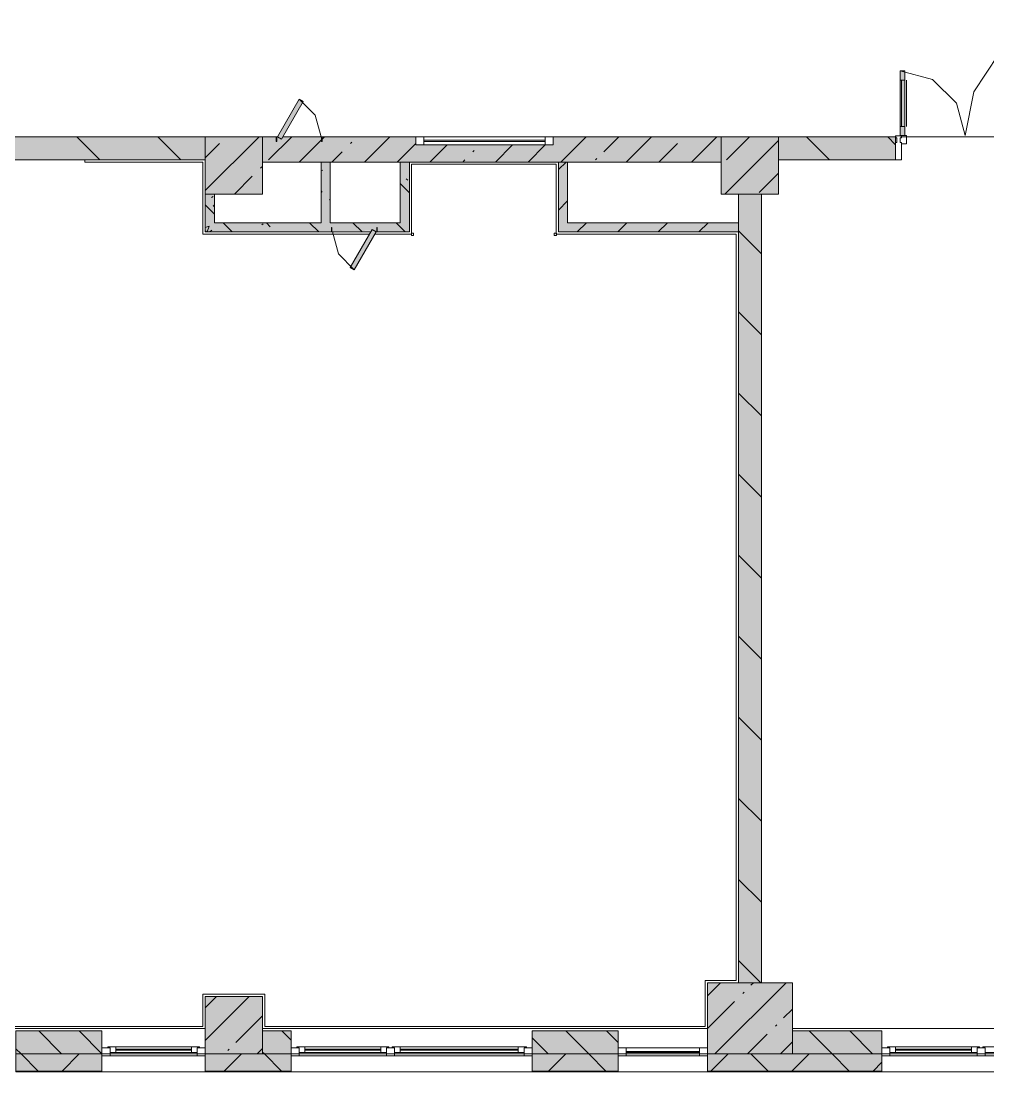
# Model space of a CAD drawing. Header units: millimetres. Extents: x -3817 to 677485, y -22715 to 103890.
# Drawn here: x 20927.3 to 20993.6, y -19605.9 to -19533.7 of the extents above; entities that cross this region are included whole.
import ezdxf

# ---------------------------------------------------------------- set-up
doc = ezdxf.new("R2010")
doc.units = ezdxf.units.MM
doc.layers.add('PDF _Геометрия', color=7, linetype='Continuous', true_color=0x1d1d1d)
doc.layers.add('PDF _Сплошная заливка', color=7, linetype='Continuous', true_color=0xffffff)

msp = doc.modelspace()

# ---------------------------------------------------------------- hatches: boundary and pattern name
at = {"layer": 'PDF _Сплошная заливка', "transparency": 33554559}
h = msp.add_hatch(color=256, dxfattribs=at)
h.paths.add_polyline_path([(20934.92, -19543.245), (20939.903, -19543.245), (20939.903, -19541.67), (20926.085, -19541.67), (20926.085, -19543.245)], flags=0)
h.paths.add_polyline_path([(20913.132, -19543.245), (20913.132, -19541.67), (20908.408, -19541.67), (20908.408, -19543.245)], flags=0)
for points in [[(20964.784, -19543.403), (20975.335, -19543.403), (20975.335, -19541.67), (20963.8, -19541.67), (20963.8, -19542.222), (20954.352, -19542.222), (20954.352, -19541.67), (20945.227, -19541.67), (20945.136, -19541.828), (20944.785, -19541.67), (20943.84, -19541.67), (20943.84, -19543.403), (20964.282, -19543.403)], [(20978.068, -19599.779), (20978.096, -19599.779), (20978.096, -19545.607), (20976.522, -19545.607), (20976.522, -19599.779)], [(20953.918, -19548.206), (20953.918, -19547.576), (20939.903, -19547.576), (20939.903, -19548.206), (20951.317, -19548.126), (20951.362, -19548.048), (20951.714, -19548.206)], [(20980.217, -19604.66), (20980.217, -19599.779), (20974.39, -19599.779), (20974.39, -19604.66), (20978.963, -19604.66)]]:
    msp.add_hatch(color=256, dxfattribs=at).paths.add_polyline_path(points)
h = msp.add_hatch(color=256, dxfattribs=at)
h.paths.add_polyline_path([(20979.272, -19543.245), (20987.303, -19543.245), (20987.303, -19541.67), (20979.272, -19541.67)], flags=0)
h.paths.add_polyline_path([(21008.325, -19543.245), (21010.767, -19543.245), (21010.767, -19541.67), (21000.255, -19541.67), (21000.255, -19543.245)], flags=0)
h = msp.add_hatch(color=256, dxfattribs=at)
h.paths.add_polyline_path([(21045.027, -19604.66), (21046.199, -19604.66), (21046.199, -19603.086), (21044.23, -19603.086), (21044.23, -19604.66)], flags=0)
h.paths.add_polyline_path([(20968.249, -19604.66), (20968.249, -19603.086), (20962.343, -19603.086), (20962.343, -19604.66), (20964.282, -19604.66)], flags=0)
h.paths.add_polyline_path([(20980.217, -19604.66), (20986.358, -19604.66), (20986.358, -19603.086), (20980.217, -19603.086), (20980.217, -19604.124)], flags=0)
h.paths.add_polyline_path([(21037.144, -19604.66), (21037.144, -19603.086), (21032.813, -19603.086), (21032.813, -19604.66)], flags=0)
h.paths.add_polyline_path([(21014.704, -19604.66), (21016.278, -19604.66), (21016.278, -19603.086), (21014.704, -19603.086), (21014.704, -19603.535)], flags=0)
h.paths.add_polyline_path([(20908.408, -19604.66), (20910.377, -19604.66), (20910.377, -19603.086), (20908.408, -19603.086), (20908.408, -19603.828)], flags=0)
h.paths.add_polyline_path([(20932.817, -19604.66), (20932.817, -19603.086), (20926.912, -19603.086), (20926.912, -19604.66)], flags=0)
h.paths.add_polyline_path([(20880.063, -19604.66), (20880.063, -19603.086), (20872.976, -19603.086), (20872.976, -19604.653), (20869.04, -19604.653), (20869.04, -19603.086), (20867.071, -19603.086), (20867.071, -19604.66), (20876.196, -19604.66)], flags=0)
h.paths.add_polyline_path([(20943.84, -19604.66), (20945.808, -19604.66), (20945.808, -19603.086), (20943.84, -19603.086), (20943.84, -19603.611)], flags=0)
h.paths.add_polyline_path([(20834.631, -19604.66), (20834.631, -19603.086), (20834.238, -19603.086), (20834.238, -19604.66)], flags=0)
h.paths.add_polyline_path([(20859.985, -19604.66), (20859.985, -19603.086), (20855.103, -19603.086), (20855.103, -19604.66)], flags=0)
h = msp.add_hatch(color=256, dxfattribs=at)
h.paths.add_polyline_path([(20910.377, -19605.841), (20910.377, -19604.66), (20904.471, -19604.66), (20904.471, -19605.841), (20908.408, -19605.841)], flags=0)
h.paths.add_polyline_path([(20977.044, -19605.841), (20977.044, -19604.66), (20974.39, -19604.66), (20974.39, -19605.841)], flags=0)
h.paths.add_polyline_path([(20964.282, -19605.841), (20968.249, -19605.841), (20968.249, -19604.66), (20962.343, -19604.66), (20962.343, -19605.841)], flags=0)
h.paths.add_polyline_path([(20926.912, -19605.841), (20932.817, -19605.841), (20932.817, -19604.66), (20926.912, -19604.66)], flags=0)
h.paths.add_polyline_path([(20939.903, -19605.841), (20945.808, -19605.841), (20945.808, -19604.66), (20939.903, -19604.66)], flags=0)
h.paths.add_polyline_path([(20834.631, -19605.841), (20838.568, -19605.841), (20838.568, -19604.66), (20832.82, -19604.66), (20832.82, -19605.841)], flags=0)
h.paths.add_polyline_path([(20880.063, -19605.841), (20880.063, -19604.66), (20867.071, -19604.66), (20867.071, -19605.841), (20876.196, -19605.841)], flags=0)
h.paths.add_polyline_path([(20855.103, -19605.841), (20859.985, -19605.841), (20859.985, -19604.66), (20855.103, -19604.66)], flags=0)
h = msp.add_hatch(color=256, dxfattribs=at)
h.paths.add_polyline_path([(21081.729, -19605.841), (21087.536, -19605.841), (21087.536, -19604.66), (21059.19, -19604.66), (21059.19, -19605.841), (21067.048, -19605.841)], flags=0)
h.paths.add_polyline_path([(21127.219, -19605.841), (21127.219, -19604.66), (21094.622, -19604.66), (21094.622, -19605.841), (21125.772, -19605.841)], flags=0)
h.paths.add_polyline_path([(21045.027, -19605.841), (21052.104, -19605.841), (21052.104, -19604.66), (21044.23, -19604.66), (21044.23, -19605.841)], flags=0)
h.paths.add_polyline_path([(21037.144, -19605.841), (21037.144, -19604.66), (21032.813, -19604.66), (21032.813, -19605.841)], flags=0)
h.paths.add_polyline_path([(21016.278, -19605.841), (21016.278, -19604.66), (21010.767, -19604.66), (21010.767, -19605.841), (21014.704, -19605.841)], flags=0)
h.paths.add_polyline_path([(20986.358, -19605.841), (20986.358, -19604.66), (20977.044, -19604.66), (20977.044, -19605.841), (20980.217, -19605.841)], flags=0)

# ---------------------------------------------------------------- linework, layer by layer
at = {"layer": 'PDF _Геометрия', "color": 253, "lineweight": 9, "true_color": 0xaaaaaa}
for points in [[(20987.697, -19542.143), (20988.051, -19542.143), (20988.051, -19541.592), (20987.618, -19541.592), (20987.618, -19537.143), (20989.842, -19537.739), (20991.471, -19539.367), (20992.067, -19541.592), (20992.666, -19538.579), (20994.373, -19536.024), (20996.927, -19534.317), (20999.94, -19533.718), (20999.94, -19541.592), (20999.507, -19541.592), (20999.507, -19542.143), (20999.862, -19542.143)], [(20987.618, -19537.773), (20987.933, -19537.773)], [(20987.697, -19537.773), (20987.697, -19540.962)], [(20988.043, -19537.773), (20988.043, -19540.962)], [(20947.856, -19541.67), (20947.455, -19540.174), (20946.36, -19539.079)], [(20987.618, -19540.962), (20987.933, -19540.962)], [(20931.636, -19541.67), (20926.052, -19541.67), (20944.864, -19541.67)], [(20945.227, -19541.67), (20987.336, -19541.67)], [(20908.585, -19602.771), (20939.746, -19602.771), (20939.746, -19600.566), (20943.999, -19600.566), (20943.999, -19602.771), (20974.233, -19602.771), (20974.233, -19599.621), (20976.364, -19599.621), (20976.364, -19548.363), (20963.997, -19548.363), (20963.997, -19543.56), (20954.076, -19543.56), (20954.076, -19548.363), (20951.544, -19548.363), (20954.076, -19548.363), (20954.076, -19543.56), (20963.997, -19543.56), (20963.997, -19548.363), (20976.364, -19548.363), (20976.364, -19599.621), (20974.233, -19599.621), (20974.233, -19602.771), (20943.999, -19602.771), (20943.999, -19600.566), (20939.746, -19600.566), (20939.746, -19602.771), (20908.585, -19602.771)], [(20987.618, -19543.245), (20979.272, -19543.245), (20979.272, -19545.607), (20978.096, -19545.607), (20978.096, -19599.779), (20980.217, -19599.779), (20980.217, -19602.928)], [(20948.643, -19548.206), (20949.044, -19549.702), (20950.139, -19550.797)]]:
    msp.add_lwpolyline(points, dxfattribs=at)
for points in [[(20987.933, -19541.592), (20987.618, -19541.592), (20987.618, -19537.143), (20987.933, -19537.143), (20987.933, -19541.592), (20987.933, -19537.143), (20987.618, -19537.143), (20987.618, -19541.592)], [(20946.36, -19539.079), (20944.864, -19541.67), (20945.136, -19541.828), (20946.632, -19539.237)], [(20944.824, -19541.985), (20944.824, -19541.67), (20944.785, -19541.67), (20944.785, -19541.985)], [(20947.895, -19541.985), (20947.934, -19541.985), (20947.934, -19541.67), (20947.895, -19541.67)], [(20987.618, -19542.064), (20987.618, -19541.749)], [(20999.894, -19541.67), (20987.664, -19541.67)], [(20931.636, -19543.245), (20931.636, -19543.403), (20939.746, -19543.403), (20939.746, -19548.363), (20951.181, -19548.363), (20939.746, -19548.363), (20939.746, -19543.403), (20931.636, -19543.403)], [(20948.604, -19547.891), (20948.564, -19547.891), (20948.564, -19548.206), (20948.604, -19548.206)], [(20950.139, -19550.797), (20951.635, -19548.206), (20951.362, -19548.048), (20949.866, -19550.639)], [(20951.674, -19547.891), (20951.674, -19548.206), (20951.714, -19548.206), (20951.714, -19547.891)]]:
    msp.add_lwpolyline(points, close=True, dxfattribs=at)
at = {"layer": 'PDF _Геометрия', "color": 7, "lineweight": 9}
for points in [[(20926.085, -19543.245), (20939.903, -19543.245), (20939.903, -19541.67), (20926.085, -19541.67), (20926.085, -19543.245), (20913.132, -19543.245)], [(20932.658, -19543.245), (20931.084, -19541.67)], [(20938.226, -19543.245), (20936.651, -19541.67)], [(20939.903, -19545.365), (20943.598, -19541.67)], [(20939.903, -19543.12), (20940.887, -19542.136)], [(20944.785, -19541.67), (20943.84, -19541.67), (20943.84, -19543.403), (20944.785, -19543.403), (20947.934, -19543.403), (20953.289, -19543.403)], [(20944.255, -19543.258), (20945.843, -19541.67)], [(20964.784, -19543.403), (20975.335, -19543.403), (20975.335, -19541.67), (20947.934, -19541.67), (20945.227, -19541.67)], [(20946.355, -19543.403), (20948.088, -19541.67)], [(20949.867, -19542.136), (20949.96, -19542.043)], [(20950.845, -19543.403), (20952.578, -19541.67)], [(20953.09, -19543.403), (20954.352, -19542.141)], [(20963.8, -19541.67), (20954.352, -19541.67)], [(20954.352, -19542.222), (20963.8, -19542.222)], [(20963.249, -19541.907), (20954.903, -19541.907)], [(20963.249, -19541.985), (20954.903, -19541.985)], [(20955.335, -19543.403), (20956.516, -19542.222)], [(20959.825, -19543.403), (20961.006, -19542.222)], [(20962.07, -19543.403), (20963.251, -19542.222)], [(20964.315, -19543.403), (20966.047, -19541.67)], [(20967.266, -19542.697), (20968.292, -19541.67)], [(20968.805, -19543.403), (20970.537, -19541.67)], [(20971.05, -19543.403), (20972.317, -19542.136)], [(20973.295, -19543.403), (20975.027, -19541.67)], [(20975.581, -19545.607), (20979.272, -19541.916)], [(20975.684, -19543.258), (20977.272, -19541.67)], [(20982.766, -19543.245), (20981.192, -19541.67)], [(20987.303, -19542.214), (20986.759, -19541.67)], [(20948.6, -19543.403), (20949.306, -19542.697)], [(20958.286, -19542.697), (20958.379, -19542.604)], [(20939.903, -19543.245), (20939.903, -19547.576), (20939.903, -19548.206), (20948.564, -19548.206), (20951.271, -19548.206)], [(20978.096, -19599.779), (20978.096, -19545.607), (20976.522, -19545.607), (20976.522, -19547.576), (20964.784, -19547.576), (20964.784, -19543.403), (20964.154, -19543.403), (20953.918, -19543.403), (20953.289, -19543.403), (20953.289, -19547.576), (20951.714, -19547.576), (20948.564, -19547.576), (20948.486, -19547.576), (20948.486, -19543.403), (20947.856, -19543.403), (20947.856, -19547.576), (20940.533, -19547.576), (20940.533, -19545.607)], [(20943.693, -19543.82), (20943.787, -19543.726)], [(20951.714, -19548.206), (20953.918, -19548.206), (20953.918, -19547.576), (20953.918, -19543.403)], [(20957.58, -19543.403), (20957.725, -19543.258)], [(20964.154, -19543.924), (20964.675, -19543.403)], [(20964.154, -19543.403), (20964.154, -19548.206), (20964.784, -19548.206), (20976.522, -19548.206), (20976.522, -19599.779)], [(20966.705, -19543.258), (20966.798, -19543.165)], [(20941.906, -19545.607), (20943.132, -19544.381)], [(20977.929, -19545.503), (20979.272, -19544.161)], [(20964.154, -19546.707), (20964.784, -19546.077)], [(20965.44, -19548.206), (20966.07, -19547.576)], [(20968.224, -19548.206), (20968.853, -19547.576)], [(20971.007, -19548.206), (20971.637, -19547.576)], [(20973.791, -19548.206), (20974.421, -19547.576)], [(20976.522, -19548.206), (20976.522, -19547.576)], [(20978.096, -19549.71), (20976.522, -19548.136)], [(20978.096, -19555.278), (20976.522, -19553.703)], [(20978.096, -19560.845), (20976.522, -19559.271)], [(20978.096, -19566.413), (20976.522, -19564.838)], [(20978.096, -19571.981), (20976.522, -19570.406)], [(20978.096, -19577.548), (20976.522, -19575.973)], [(20978.096, -19583.116), (20976.522, -19581.541)], [(20978.096, -19588.683), (20976.522, -19587.109)], [(20978.096, -19594.251), (20976.522, -19592.676)], [(20978.057, -19599.779), (20976.522, -19598.244)], [(20974.39, -19600.677), (20975.289, -19599.779)], [(20974.897, -19604.66), (20979.779, -19599.779)], [(20977.368, -19599.944), (20977.534, -19599.779)], [(20939.903, -19603.734), (20942.914, -19600.723)], [(20939.903, -19601.489), (20940.669, -19600.723)], [(20976.807, -19600.506), (20976.9, -19600.412)], [(20974.39, -19602.922), (20976.246, -19601.067)], [(20942.01, -19603.873), (20943.84, -19602.043)], [(20979.613, -19602.189), (20980.217, -19601.586)], [(20979.052, -19602.75), (20979.145, -19602.657)], [(20980.217, -19602.928), (21010.767, -19602.928), (21010.609, -19602.928)], [(20930.046, -19604.66), (20928.472, -19603.086)], [(20932.817, -19604.647), (20931.255, -19603.086)], [(20939.903, -19603.086), (20939.903, -19604.66), (20945.808, -19604.66), (20945.808, -19603.086), (20943.84, -19603.086)], [(20945.808, -19603.72), (20945.174, -19603.086)], [(20963.452, -19604.66), (20962.343, -19603.552)], [(20967.417, -19605.841), (20966.236, -19604.66), (20964.661, -19603.086)], [(20968.249, -19603.89), (20967.445, -19603.086)], [(20974.39, -19603.086), (20974.39, -19604.66), (20977.044, -19604.66), (20986.358, -19604.66), (20986.358, -19603.086), (20980.217, -19603.086)], [(20977.142, -19604.66), (20978.491, -19603.312)], [(20984.119, -19605.841), (20982.938, -19604.66), (20981.364, -19603.086)], [(20985.722, -19604.66), (20984.147, -19603.086)], [(20928.444, -19605.841), (20927.263, -19604.66), (20926.912, -19604.309)], [(20933.368, -19604.251), (20932.817, -19604.251)], [(20933.211, -19604.172), (20939.509, -19604.172)], [(20933.762, -19604.172), (20933.762, -19604.566)], [(20933.762, -19604.33), (20938.958, -19604.33)], [(20938.958, -19604.172), (20938.958, -19604.566)], [(20939.903, -19604.251), (20939.352, -19604.251)], [(20941.448, -19604.434), (20941.542, -19604.341)], [(20943.467, -19604.66), (20943.84, -19604.288)], [(20946.36, -19604.251), (20945.808, -19604.251)], [(20946.202, -19604.172), (20952.501, -19604.172)], [(20946.753, -19604.172), (20946.753, -19604.566)], [(20946.753, -19604.33), (20951.95, -19604.33)], [(20951.95, -19604.172), (20951.95, -19604.566)], [(20952.895, -19604.251), (20952.344, -19604.251)], [(20952.737, -19604.172), (20961.95, -19604.172)], [(20953.289, -19604.172), (20953.289, -19604.566)], [(20953.289, -19604.33), (20961.398, -19604.33)], [(20961.398, -19604.172), (20961.398, -19604.566)], [(20962.343, -19604.251), (20961.792, -19604.251)], [(20974.39, -19604.251), (20968.249, -19604.251)], [(20979.387, -19604.66), (20980.217, -19603.831)], [(20986.909, -19604.251), (20986.358, -19604.251)], [(20986.752, -19604.172), (20993.051, -19604.172)], [(20987.303, -19604.172), (20987.303, -19604.566)], [(20987.303, -19604.33), (20992.5, -19604.33)], [(20992.5, -19604.172), (20992.5, -19604.566)], [(20993.445, -19604.251), (20992.893, -19604.251)], [(20993.287, -19604.172), (21010.373, -19604.172)], [(20930.074, -19605.841), (20931.255, -19604.66)], [(20939.903, -19604.66), (20932.817, -19604.66)], [(20932.817, -19604.802), (20939.903, -19604.802)], [(20938.958, -19604.408), (20933.762, -19604.408)], [(20941.209, -19605.841), (20942.391, -19604.66)], [(20945.146, -19605.841), (20943.965, -19604.66), (20943.84, -19604.535)], [(20945.808, -19604.66), (20962.343, -19604.66)], [(20945.808, -19604.66), (20945.808, -19605.904)], [(20962.343, -19604.66), (20945.808, -19604.66)], [(20945.808, -19604.802), (20962.343, -19604.802)], [(20951.95, -19604.408), (20946.753, -19604.408)], [(20961.398, -19604.408), (20953.289, -19604.408)], [(20962.343, -19605.904), (20962.343, -19604.66)], [(20963.48, -19605.841), (20964.661, -19604.66)], [(20974.39, -19604.66), (20968.249, -19604.66)], [(20968.249, -19604.802), (20974.39, -19604.802)], [(20968.8, -19604.487), (20973.839, -19604.487)], [(20968.8, -19604.566), (20973.839, -19604.566)], [(20974.615, -19605.841), (20975.796, -19604.66)], [(20978.552, -19605.841), (20977.371, -19604.66)], [(20980.182, -19605.841), (20981.364, -19604.66)], [(21010.767, -19604.66), (20986.358, -19604.66)], [(20986.358, -19604.802), (21010.767, -19604.802)], [(20992.5, -19604.408), (20987.303, -19604.408)], [(20985.75, -19605.841), (20986.358, -19605.233)], [(20926.912, -19605.841), (20932.817, -19605.841)], [(20926.912, -19605.865), (20932.817, -19605.865)], [(20935.179, -19605.904), (20939.903, -19605.904), (20935.179, -19605.904)], [(20939.903, -19605.841), (20945.808, -19605.841)], [(20939.903, -19605.865), (20945.808, -19605.865)], [(20962.343, -19605.904), (20945.808, -19605.904)], [(20962.343, -19605.841), (20968.249, -19605.841)], [(20962.343, -19605.865), (20968.249, -19605.865)], [(20970.138, -19605.904), (20974.39, -19605.904), (20970.138, -19605.904)], [(20974.39, -19605.841), (20977.044, -19605.841), (20986.358, -19605.841)], [(20974.39, -19605.865), (20977.044, -19605.865), (20986.358, -19605.865)], [(20985.965, -19605.904), (20988.327, -19605.904), (20985.965, -19605.904)]]:
    msp.add_lwpolyline(points, dxfattribs=at)
for points in [[(20943.84, -19541.67), (20939.903, -19541.67), (20939.903, -19545.607), (20943.84, -19545.607)], [(20954.903, -19541.67), (20954.903, -19542.222), (20954.352, -19542.222), (20954.352, -19541.67)], [(20963.8, -19541.67), (20963.8, -19542.222), (20963.249, -19542.222), (20963.249, -19541.67)], [(20979.272, -19541.67), (20975.335, -19541.67), (20975.335, -19545.607), (20979.272, -19545.607)], [(20979.272, -19543.245), (20987.303, -19543.245), (20987.303, -19541.67), (20979.272, -19541.67)], [(20987.618, -19541.749), (20987.697, -19541.749), (20987.697, -19541.615), (20987.303, -19541.615), (20987.303, -19541.749), (20987.382, -19541.749), (20987.382, -19542.064), (20987.303, -19542.064), (20987.303, -19543.245), (20987.697, -19543.245), (20987.697, -19542.064), (20987.618, -19542.064)], [(20954.214, -19548.292), (20954.06, -19548.292), (20954.06, -19548.45), (20954.214, -19548.45)], [(20964.009, -19548.288), (20963.855, -19548.288), (20963.855, -19548.446), (20964.009, -19548.446)], [(20980.217, -19599.779), (20974.39, -19599.779), (20974.39, -19604.66), (20980.217, -19604.66)], [(20943.84, -19600.723), (20939.903, -19600.723), (20939.903, -19604.66), (20943.84, -19604.66)], [(20908.408, -19602.928), (20939.903, -19602.928)], [(20943.84, -19602.928), (20974.39, -19602.928)], [(20932.817, -19604.66), (20932.817, -19603.086), (20926.912, -19603.086), (20926.912, -19604.66)], [(20968.249, -19604.66), (20968.249, -19603.086), (20962.343, -19603.086), (20962.343, -19604.66)], [(20932.817, -19604.802), (20932.817, -19604.251), (20933.368, -19604.251), (20933.368, -19604.802)], [(20939.509, -19604.172), (20933.211, -19604.172), (20933.211, -19604.251), (20933.368, -19604.251), (20933.368, -19604.566), (20939.352, -19604.566), (20939.352, -19604.251), (20939.509, -19604.251)], [(20939.352, -19604.802), (20939.352, -19604.251), (20939.903, -19604.251), (20939.903, -19604.802)], [(20945.808, -19604.802), (20945.808, -19604.251), (20946.36, -19604.251), (20946.36, -19604.802)], [(20952.501, -19604.172), (20946.202, -19604.172), (20946.202, -19604.251), (20946.36, -19604.251), (20946.36, -19604.566), (20952.344, -19604.566), (20952.344, -19604.251), (20952.501, -19604.251)], [(20952.344, -19604.802), (20952.344, -19604.251), (20952.895, -19604.251), (20952.895, -19604.802)], [(20961.95, -19604.172), (20952.737, -19604.172), (20952.737, -19604.251), (20952.895, -19604.251), (20952.895, -19604.566), (20961.792, -19604.566), (20961.792, -19604.251), (20961.95, -19604.251)], [(20961.792, -19604.802), (20961.792, -19604.251), (20962.343, -19604.251), (20962.343, -19604.802)], [(20968.249, -19604.802), (20968.249, -19604.251), (20968.8, -19604.251), (20968.8, -19604.802)], [(20973.839, -19604.802), (20973.839, -19604.251), (20974.39, -19604.251), (20974.39, -19604.802)], [(20986.358, -19604.802), (20986.358, -19604.251), (20986.909, -19604.251), (20986.909, -19604.802)], [(20993.051, -19604.172), (20986.752, -19604.172), (20986.752, -19604.251), (20986.909, -19604.251), (20986.909, -19604.566), (20992.893, -19604.566), (20992.893, -19604.251), (20993.051, -19604.251)], [(20992.893, -19604.802), (20992.893, -19604.251), (20993.445, -19604.251), (20993.445, -19604.802)], [(21010.373, -19604.172), (20993.287, -19604.172), (20993.287, -19604.251), (20993.445, -19604.251), (20993.445, -19604.566), (21010.216, -19604.566), (21010.216, -19604.251), (21010.373, -19604.251)], [(20926.912, -19604.66), (20926.912, -19605.904), (20932.817, -19605.904), (20932.817, -19604.66)], [(20932.817, -19605.904), (20932.817, -19604.66), (20939.903, -19604.66), (20939.903, -19605.904)], [(20939.903, -19604.66), (20939.903, -19605.904), (20945.808, -19605.904), (20945.808, -19604.66)], [(20962.343, -19604.66), (20962.343, -19605.904), (20968.249, -19605.904), (20968.249, -19604.66)], [(20968.249, -19605.904), (20968.249, -19604.66), (20974.39, -19604.66), (20974.39, -19605.904)], [(20974.39, -19604.66), (20974.39, -19605.904), (20977.044, -19605.904), (20986.358, -19605.904), (20986.358, -19604.66), (20977.044, -19604.66)], [(20986.358, -19605.904), (20986.358, -19604.66), (21010.767, -19604.66), (21010.767, -19605.904)], [(20928.88, -19605.904), (20932.817, -19605.904)], [(20950.926, -19605.904), (20955.178, -19605.904)], [(20957.54, -19605.904), (20961.477, -19605.904)], [(20963.839, -19605.904), (20967.776, -19605.904)], [(20981.24, -19605.904), (20983.602, -19605.904)]]:
    msp.add_lwpolyline(points, close=True, dxfattribs=at)
at = {"layer": 'PDF _Геометрия', "color": 8, "lineweight": 9, "true_color": 0x787878}
for points in [[(20947.856, -19543.979), (20947.969, -19543.965)], [(20953.918, -19545.515), (20953.289, -19544.886)], [(20953.709, -19544.55), (20953.806, -19544.639)], [(20940.338, -19545.843), (20940.442, -19545.763)], [(20947.931, -19545.468), (20947.856, -19545.392)], [(20940.533, -19546.981), (20939.903, -19546.351)], [(20940.533, -19546.444), (20940.45, -19546.436), (20940.533, -19546.337)], [(20947.856, -19546.498), (20947.88, -19546.495)], [(20948.486, -19546.022), (20948.426, -19545.963)], [(20939.903, -19547.905), (20940.178, -19547.799)], [(20940.042, -19548.206), (20940.178, -19547.8)], [(20941.758, -19548.206), (20941.128, -19547.576)], [(20943.788, -19547.725), (20943.893, -19547.645)], [(20944.368, -19547.844), (20944.1, -19547.576)], [(20947.698, -19548.206), (20947.068, -19547.576)], [(20950.669, -19548.206), (20950.039, -19547.576)], [(20953.637, -19548.206), (20953.007, -19547.576)], [(20939.903, -19548.133), (20940.011, -19548.206)], [(20940.252, -19548.173), (20940.357, -19548.093)]]:
    msp.add_lwpolyline(points, dxfattribs=at)
at = {"layer": 'PDF _Сплошная заливка', "color": 254, "lineweight": 60, "true_color": 0xe2e2e2, "transparency": 33554559}
for points in [[(20987.933, -19541.592), (20987.933, -19537.143), (20987.618, -19541.592), (20987.618, -19537.143)], [(20945.136, -19541.828), (20946.632, -19539.237), (20944.864, -19541.67), (20946.36, -19539.079)], [(20950.139, -19550.797), (20951.635, -19548.206), (20949.866, -19550.639), (20951.362, -19548.048)]]:
    msp.add_solid(points, dxfattribs=at)
at = {"layer": 'PDF _Сплошная заливка', "lineweight": 60, "transparency": 33554559}
for points in [[(20943.84, -19545.607), (20943.84, -19541.67), (20939.903, -19545.607), (20939.903, -19541.67)], [(20975.335, -19545.607), (20979.272, -19545.607), (20975.335, -19541.67), (20979.272, -19541.67)], [(20948.486, -19547.576), (20948.486, -19543.403), (20947.856, -19547.576), (20947.856, -19543.403)], [(20953.918, -19547.576), (20953.918, -19543.403), (20953.289, -19547.576), (20953.289, -19543.403)], [(20964.154, -19548.206), (20964.784, -19548.206), (20964.154, -19543.403), (20964.784, -19543.403)], [(20940.533, -19547.576), (20940.533, -19545.607), (20939.903, -19547.576), (20939.903, -19545.607)], [(20976.522, -19548.206), (20976.522, -19547.576), (20964.784, -19548.206), (20964.784, -19547.576)], [(20943.84, -19604.66), (20943.84, -19600.723), (20939.903, -19604.66), (20939.903, -19600.723)]]:
    msp.add_solid(points, dxfattribs=at)

doc.saveas('drawing.dxf')
